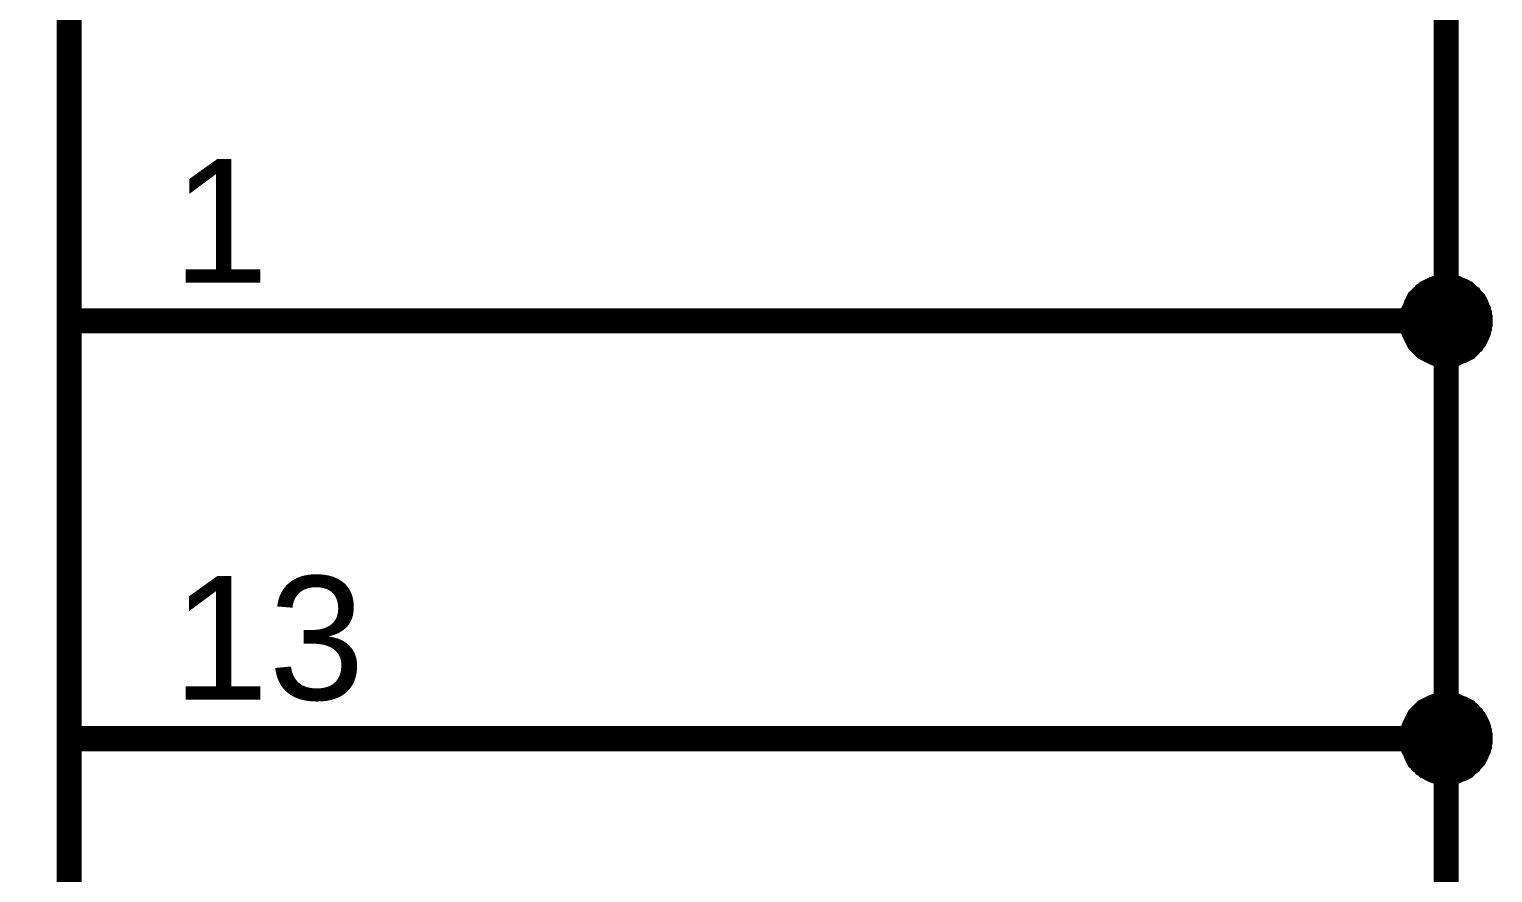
# Model space of a CAD drawing. Header units: millimetres. Extents: x 0 to 594, y 0 to 420.
# Drawn here: x 192.02 to 209.55, y 333.39 to 343.49 of the extents above; entities that cross this region are included whole.
import ezdxf

# ---------------------------------------------------------------- set-up
doc = ezdxf.new("R2010")
doc.units = ezdxf.units.MM
doc.layers.add('Sheet', color=255, linetype='Continuous')
doc.styles.get("Standard").update_dxf_attribs({"font": 'arial.ttf'})

msp = doc.modelspace()

# ---------------------------------------------------------------- linework, layer by layer
at = {"layer": 'Sheet', "color": 0}
for points, const_width in [([(157.496, 357.493), (192.493, 357.493), (192.493, 197.49), (157.496, 197.49), (157.496, 357.493)], 0.3), ([(157.496, 357.493), (157.496, 197.49), (192.493, 197.49), (192.493, 357.493), (157.496, 357.493), (157.496, 357.493)], 0.0991)]:
    msp.add_lwpolyline(points, close=True, dxfattribs=dict(at, const_width=const_width))
for points, const_width in [([(197.488, 344.994), (208.992, 344.994), (208.992, 339.998)], 0.3), ([(208.484, 339.998), (208.484, 340.02), (208.484, 340.051), (208.495, 340.073), (208.495, 340.104), (208.495, 340.125), (208.505, 340.147), (208.516, 340.168), (208.527, 340.189), (208.537, 340.221), (208.548, 340.242), (208.558, 340.263), (208.569, 340.284), (208.579, 340.305), (208.601, 340.316), (208.611, 340.337), (208.632, 340.358), (208.654, 340.369), (208.664, 340.39), (208.685, 340.401), (208.706, 340.422), (208.728, 340.432), (208.749, 340.443), (208.77, 340.454), (208.791, 340.464), (208.812, 340.475), (208.844, 340.485), (208.865, 340.485), (208.886, 340.496), (208.918, 340.496), (208.939, 340.507), (208.96, 340.507), (208.992, 340.507)], 0.0991), ([(208.484, 339.998), (208.484, 340.02), (208.484, 340.051), (208.495, 340.073), (208.495, 340.104), (208.495, 340.125), (208.505, 340.147), (208.516, 340.168), (208.527, 340.189), (208.537, 340.221), (208.548, 340.242), (208.558, 340.263), (208.569, 340.284), (208.579, 340.305), (208.601, 340.316), (208.611, 340.337), (208.632, 340.358), (208.654, 340.369), (208.664, 340.39), (208.685, 340.401), (208.706, 340.422), (208.728, 340.432), (208.749, 340.443), (208.77, 340.454), (208.791, 340.464), (208.812, 340.475), (208.844, 340.485), (208.865, 340.485), (208.886, 340.496), (208.918, 340.496), (208.939, 340.507), (208.96, 340.507), (208.992, 340.507)], 0.0991), ([(208.484, 339.998), (208.484, 340.02), (208.484, 340.051), (208.495, 340.073), (208.495, 340.104), (208.495, 340.125), (208.505, 340.147), (208.516, 340.168), (208.527, 340.189), (208.537, 340.221), (208.548, 340.242), (208.558, 340.263), (208.569, 340.284), (208.579, 340.305), (208.601, 340.316), (208.611, 340.337), (208.632, 340.358), (208.654, 340.369), (208.664, 340.39), (208.685, 340.401), (208.706, 340.422), (208.728, 340.432), (208.749, 340.443), (208.77, 340.454), (208.791, 340.464), (208.812, 340.475), (208.844, 340.485), (208.865, 340.485), (208.886, 340.496), (208.918, 340.496), (208.939, 340.507), (208.96, 340.507), (208.992, 340.507)], 0.0991), ([(208.484, 339.998), (208.484, 340.02), (208.484, 340.051), (208.495, 340.073), (208.495, 340.104), (208.495, 340.125), (208.505, 340.147), (208.516, 340.168), (208.527, 340.189), (208.537, 340.221), (208.548, 340.242), (208.558, 340.263), (208.569, 340.284), (208.579, 340.305), (208.601, 340.316), (208.611, 340.337), (208.632, 340.358), (208.654, 340.369), (208.664, 340.39), (208.685, 340.401), (208.706, 340.422), (208.728, 340.432), (208.749, 340.443), (208.77, 340.454), (208.791, 340.464), (208.812, 340.475), (208.844, 340.485), (208.865, 340.485), (208.886, 340.496), (208.918, 340.496), (208.939, 340.507), (208.96, 340.507), (208.992, 340.507)], 0.0991), ([(208.484, 339.998), (208.484, 340.02), (208.484, 340.051), (208.495, 340.073), (208.495, 340.104), (208.495, 340.125), (208.505, 340.147), (208.516, 340.168), (208.527, 340.189), (208.537, 340.221), (208.548, 340.242), (208.558, 340.263), (208.569, 340.284), (208.579, 340.305), (208.601, 340.316), (208.611, 340.337), (208.632, 340.358), (208.654, 340.369), (208.664, 340.39), (208.685, 340.401), (208.706, 340.422), (208.728, 340.432), (208.749, 340.443), (208.77, 340.454), (208.791, 340.464), (208.812, 340.475), (208.844, 340.485), (208.865, 340.485), (208.886, 340.496), (208.918, 340.496), (208.939, 340.507), (208.96, 340.507), (208.992, 340.507)], 0.0991), ([(208.484, 339.998), (208.484, 340.02), (208.484, 340.051), (208.495, 340.073), (208.495, 340.104), (208.495, 340.125), (208.505, 340.147), (208.516, 340.168), (208.527, 340.189), (208.537, 340.221), (208.548, 340.242), (208.558, 340.263), (208.569, 340.284), (208.579, 340.305), (208.601, 340.316), (208.611, 340.337), (208.632, 340.358), (208.654, 340.369), (208.664, 340.39), (208.685, 340.401), (208.706, 340.422), (208.728, 340.432), (208.749, 340.443), (208.77, 340.454), (208.791, 340.464), (208.812, 340.475), (208.844, 340.485), (208.865, 340.485), (208.886, 340.496), (208.918, 340.496), (208.939, 340.507), (208.96, 340.507), (208.992, 340.507)], 0.0991), ([(208.484, 339.998), (208.484, 340.02), (208.484, 340.051), (208.495, 340.073), (208.495, 340.104), (208.495, 340.125), (208.505, 340.147), (208.516, 340.168), (208.527, 340.189), (208.537, 340.221), (208.548, 340.242), (208.558, 340.263), (208.569, 340.284), (208.579, 340.305), (208.601, 340.316), (208.611, 340.337), (208.632, 340.358), (208.654, 340.369), (208.664, 340.39), (208.685, 340.401), (208.706, 340.422), (208.728, 340.432), (208.749, 340.443), (208.77, 340.454), (208.791, 340.464), (208.812, 340.475), (208.844, 340.485), (208.865, 340.485), (208.886, 340.496), (208.918, 340.496), (208.939, 340.507), (208.96, 340.507), (208.992, 340.507)], 0.0991), ([(208.484, 339.998), (208.484, 340.02), (208.484, 340.051), (208.495, 340.073), (208.495, 340.104), (208.495, 340.125), (208.505, 340.147), (208.516, 340.168), (208.527, 340.189), (208.537, 340.221), (208.548, 340.242), (208.558, 340.263), (208.569, 340.284), (208.579, 340.305), (208.601, 340.316), (208.611, 340.337), (208.632, 340.358), (208.654, 340.369), (208.664, 340.39), (208.685, 340.401), (208.706, 340.422), (208.728, 340.432), (208.749, 340.443), (208.77, 340.454), (208.791, 340.464), (208.812, 340.475), (208.844, 340.485), (208.865, 340.485), (208.886, 340.496), (208.918, 340.496), (208.939, 340.507), (208.96, 340.507), (208.992, 340.507)], 0.0991), ([(208.992, 340.507), (208.992, 340.507)], 0.0991), ([(208.992, 340.507), (209.013, 340.507), (209.045, 340.507), (209.066, 340.496), (209.098, 340.496), (209.119, 340.485), (209.14, 340.485), (209.161, 340.475), (209.183, 340.464), (209.214, 340.454), (209.236, 340.443), (209.257, 340.432), (209.278, 340.422), (209.299, 340.401), (209.31, 340.39), (209.331, 340.369), (209.352, 340.358), (209.363, 340.337), (209.384, 340.316), (209.394, 340.305), (209.415, 340.284), (209.426, 340.263), (209.437, 340.242), (209.447, 340.221), (209.458, 340.189), (209.468, 340.168), (209.479, 340.147), (209.479, 340.125), (209.49, 340.104), (209.49, 340.073), (209.5, 340.051), (209.5, 340.02), (209.5, 339.998)], 0.0991), ([(208.992, 340.507), (208.992, 340.507)], 0.0991), ([(208.992, 340.507), (209.013, 340.507), (209.045, 340.507), (209.066, 340.496), (209.098, 340.496), (209.119, 340.485), (209.14, 340.485), (209.161, 340.475), (209.183, 340.464), (209.214, 340.454), (209.236, 340.443), (209.257, 340.432), (209.278, 340.422), (209.299, 340.401), (209.31, 340.39), (209.331, 340.369), (209.352, 340.358), (209.363, 340.337), (209.384, 340.316), (209.394, 340.305), (209.415, 340.284), (209.426, 340.263), (209.437, 340.242), (209.447, 340.221), (209.458, 340.189), (209.468, 340.168), (209.479, 340.147), (209.479, 340.125), (209.49, 340.104), (209.49, 340.073), (209.5, 340.051), (209.5, 340.02), (209.5, 339.998)], 0.0991), ([(208.992, 340.507), (208.992, 340.507)], 0.0991), ([(208.992, 340.507), (209.013, 340.507), (209.045, 340.507), (209.066, 340.496), (209.098, 340.496), (209.119, 340.485), (209.14, 340.485), (209.161, 340.475), (209.183, 340.464), (209.214, 340.454), (209.236, 340.443), (209.257, 340.432), (209.278, 340.422), (209.299, 340.401), (209.31, 340.39), (209.331, 340.369), (209.352, 340.358), (209.363, 340.337), (209.384, 340.316), (209.394, 340.305), (209.415, 340.284), (209.426, 340.263), (209.437, 340.242), (209.447, 340.221), (209.458, 340.189), (209.468, 340.168), (209.479, 340.147), (209.479, 340.125), (209.49, 340.104), (209.49, 340.073), (209.5, 340.051), (209.5, 340.02), (209.5, 339.998)], 0.0991), ([(208.992, 340.507), (208.992, 340.507)], 0.0991), ([(208.992, 340.507), (209.013, 340.507), (209.045, 340.507), (209.066, 340.496), (209.098, 340.496), (209.119, 340.485), (209.14, 340.485), (209.161, 340.475), (209.183, 340.464), (209.214, 340.454), (209.236, 340.443), (209.257, 340.432), (209.278, 340.422), (209.299, 340.401), (209.31, 340.39), (209.331, 340.369), (209.352, 340.358), (209.363, 340.337), (209.384, 340.316), (209.394, 340.305), (209.415, 340.284), (209.426, 340.263), (209.437, 340.242), (209.447, 340.221), (209.458, 340.189), (209.468, 340.168), (209.479, 340.147), (209.479, 340.125), (209.49, 340.104), (209.49, 340.073), (209.5, 340.051), (209.5, 340.02), (209.5, 339.998)], 0.0991), ([(208.992, 340.507), (208.992, 340.507)], 0.0991), ([(208.992, 340.507), (209.013, 340.507), (209.045, 340.507), (209.066, 340.496), (209.098, 340.496), (209.119, 340.485), (209.14, 340.485), (209.161, 340.475), (209.183, 340.464), (209.214, 340.454), (209.236, 340.443), (209.257, 340.432), (209.278, 340.422), (209.299, 340.401), (209.31, 340.39), (209.331, 340.369), (209.352, 340.358), (209.363, 340.337), (209.384, 340.316), (209.394, 340.305), (209.415, 340.284), (209.426, 340.263), (209.437, 340.242), (209.447, 340.221), (209.458, 340.189), (209.468, 340.168), (209.479, 340.147), (209.479, 340.125), (209.49, 340.104), (209.49, 340.073), (209.5, 340.051), (209.5, 340.02), (209.5, 339.998)], 0.0991), ([(208.992, 340.507), (208.992, 340.507)], 0.0991), ([(208.992, 340.507), (209.013, 340.507), (209.045, 340.507), (209.066, 340.496), (209.098, 340.496), (209.119, 340.485), (209.14, 340.485), (209.161, 340.475), (209.183, 340.464), (209.214, 340.454), (209.236, 340.443), (209.257, 340.432), (209.278, 340.422), (209.299, 340.401), (209.31, 340.39), (209.331, 340.369), (209.352, 340.358), (209.363, 340.337), (209.384, 340.316), (209.394, 340.305), (209.415, 340.284), (209.426, 340.263), (209.437, 340.242), (209.447, 340.221), (209.458, 340.189), (209.468, 340.168), (209.479, 340.147), (209.479, 340.125), (209.49, 340.104), (209.49, 340.073), (209.5, 340.051), (209.5, 340.02), (209.5, 339.998)], 0.0991), ([(208.992, 340.507), (208.992, 340.507)], 0.0991), ([(208.992, 340.507), (209.013, 340.507), (209.045, 340.507), (209.066, 340.496), (209.098, 340.496), (209.119, 340.485), (209.14, 340.485), (209.161, 340.475), (209.183, 340.464), (209.214, 340.454), (209.236, 340.443), (209.257, 340.432), (209.278, 340.422), (209.299, 340.401), (209.31, 340.39), (209.331, 340.369), (209.352, 340.358), (209.363, 340.337), (209.384, 340.316), (209.394, 340.305), (209.415, 340.284), (209.426, 340.263), (209.437, 340.242), (209.447, 340.221), (209.458, 340.189), (209.468, 340.168), (209.479, 340.147), (209.479, 340.125), (209.49, 340.104), (209.49, 340.073), (209.5, 340.051), (209.5, 340.02), (209.5, 339.998)], 0.0991), ([(208.992, 340.507), (208.992, 340.507)], 0.0991), ([(208.992, 340.507), (209.013, 340.507), (209.045, 340.507), (209.066, 340.496), (209.098, 340.496), (209.119, 340.485), (209.14, 340.485), (209.161, 340.475), (209.183, 340.464), (209.214, 340.454), (209.236, 340.443), (209.257, 340.432), (209.278, 340.422), (209.299, 340.401), (209.31, 340.39), (209.331, 340.369), (209.352, 340.358), (209.363, 340.337), (209.384, 340.316), (209.394, 340.305), (209.415, 340.284), (209.426, 340.263), (209.437, 340.242), (209.447, 340.221), (209.458, 340.189), (209.468, 340.168), (209.479, 340.147), (209.479, 340.125), (209.49, 340.104), (209.49, 340.073), (209.5, 340.051), (209.5, 340.02), (209.5, 339.998)], 0.0991), ([(192.493, 339.998), (197.488, 339.998)], 0.3), ([(197.488, 339.998), (208.992, 339.998), (208.992, 334.992)], 0.3), ([(208.992, 339.49), (208.96, 339.49), (208.939, 339.49), (208.918, 339.501), (208.886, 339.501), (208.865, 339.501), (208.844, 339.512), (208.812, 339.522), (208.791, 339.533), (208.77, 339.543), (208.749, 339.554), (208.728, 339.565), (208.706, 339.575), (208.685, 339.586), (208.664, 339.607), (208.654, 339.617), (208.632, 339.639), (208.611, 339.66), (208.601, 339.67), (208.579, 339.692), (208.569, 339.713), (208.558, 339.734), (208.548, 339.755), (208.537, 339.776), (208.527, 339.797), (208.516, 339.819), (208.505, 339.85), (208.495, 339.871), (208.495, 339.893), (208.495, 339.924), (208.484, 339.946), (208.484, 339.967), (208.484, 339.998)], 0.0991), ([(208.484, 339.998), (208.484, 339.998)], 0.0991), ([(208.992, 339.49), (208.96, 339.49), (208.939, 339.49), (208.918, 339.501), (208.886, 339.501), (208.865, 339.501), (208.844, 339.512), (208.812, 339.522), (208.791, 339.533), (208.77, 339.543), (208.749, 339.554), (208.728, 339.565), (208.706, 339.575), (208.685, 339.586), (208.664, 339.607), (208.654, 339.617), (208.632, 339.639), (208.611, 339.66), (208.601, 339.67), (208.579, 339.692), (208.569, 339.713), (208.558, 339.734), (208.548, 339.755), (208.537, 339.776), (208.527, 339.797), (208.516, 339.819), (208.505, 339.85), (208.495, 339.871), (208.495, 339.893), (208.495, 339.924), (208.484, 339.946), (208.484, 339.967), (208.484, 339.998)], 0.0991), ([(208.484, 339.998), (208.484, 339.998)], 0.0991), ([(208.992, 339.49), (208.96, 339.49), (208.939, 339.49), (208.918, 339.501), (208.886, 339.501), (208.865, 339.501), (208.844, 339.512), (208.812, 339.522), (208.791, 339.533), (208.77, 339.543), (208.749, 339.554), (208.728, 339.565), (208.706, 339.575), (208.685, 339.586), (208.664, 339.607), (208.654, 339.617), (208.632, 339.639), (208.611, 339.66), (208.601, 339.67), (208.579, 339.692), (208.569, 339.713), (208.558, 339.734), (208.548, 339.755), (208.537, 339.776), (208.527, 339.797), (208.516, 339.819), (208.505, 339.85), (208.495, 339.871), (208.495, 339.893), (208.495, 339.924), (208.484, 339.946), (208.484, 339.967), (208.484, 339.998)], 0.0991), ([(208.484, 339.998), (208.484, 339.998)], 0.0991), ([(208.992, 339.49), (208.96, 339.49), (208.939, 339.49), (208.918, 339.501), (208.886, 339.501), (208.865, 339.501), (208.844, 339.512), (208.812, 339.522), (208.791, 339.533), (208.77, 339.543), (208.749, 339.554), (208.728, 339.565), (208.706, 339.575), (208.685, 339.586), (208.664, 339.607), (208.654, 339.617), (208.632, 339.639), (208.611, 339.66), (208.601, 339.67), (208.579, 339.692), (208.569, 339.713), (208.558, 339.734), (208.548, 339.755), (208.537, 339.776), (208.527, 339.797), (208.516, 339.819), (208.505, 339.85), (208.495, 339.871), (208.495, 339.893), (208.495, 339.924), (208.484, 339.946), (208.484, 339.967), (208.484, 339.998)], 0.0991), ([(208.484, 339.998), (208.484, 339.998)], 0.0991), ([(208.992, 339.49), (208.96, 339.49), (208.939, 339.49), (208.918, 339.501), (208.886, 339.501), (208.865, 339.501), (208.844, 339.512), (208.812, 339.522), (208.791, 339.533), (208.77, 339.543), (208.749, 339.554), (208.728, 339.565), (208.706, 339.575), (208.685, 339.586), (208.664, 339.607), (208.654, 339.617), (208.632, 339.639), (208.611, 339.66), (208.601, 339.67), (208.579, 339.692), (208.569, 339.713), (208.558, 339.734), (208.548, 339.755), (208.537, 339.776), (208.527, 339.797), (208.516, 339.819), (208.505, 339.85), (208.495, 339.871), (208.495, 339.893), (208.495, 339.924), (208.484, 339.946), (208.484, 339.967), (208.484, 339.998)], 0.0991), ([(208.484, 339.998), (208.484, 339.998)], 0.0991), ([(208.992, 339.49), (208.96, 339.49), (208.939, 339.49), (208.918, 339.501), (208.886, 339.501), (208.865, 339.501), (208.844, 339.512), (208.812, 339.522), (208.791, 339.533), (208.77, 339.543), (208.749, 339.554), (208.728, 339.565), (208.706, 339.575), (208.685, 339.586), (208.664, 339.607), (208.654, 339.617), (208.632, 339.639), (208.611, 339.66), (208.601, 339.67), (208.579, 339.692), (208.569, 339.713), (208.558, 339.734), (208.548, 339.755), (208.537, 339.776), (208.527, 339.797), (208.516, 339.819), (208.505, 339.85), (208.495, 339.871), (208.495, 339.893), (208.495, 339.924), (208.484, 339.946), (208.484, 339.967), (208.484, 339.998)], 0.0991), ([(208.484, 339.998), (208.484, 339.998)], 0.0991), ([(208.992, 339.49), (208.96, 339.49), (208.939, 339.49), (208.918, 339.501), (208.886, 339.501), (208.865, 339.501), (208.844, 339.512), (208.812, 339.522), (208.791, 339.533), (208.77, 339.543), (208.749, 339.554), (208.728, 339.565), (208.706, 339.575), (208.685, 339.586), (208.664, 339.607), (208.654, 339.617), (208.632, 339.639), (208.611, 339.66), (208.601, 339.67), (208.579, 339.692), (208.569, 339.713), (208.558, 339.734), (208.548, 339.755), (208.537, 339.776), (208.527, 339.797), (208.516, 339.819), (208.505, 339.85), (208.495, 339.871), (208.495, 339.893), (208.495, 339.924), (208.484, 339.946), (208.484, 339.967), (208.484, 339.998)], 0.0991), ([(208.484, 339.998), (208.484, 339.998)], 0.0991), ([(208.992, 339.49), (208.96, 339.49), (208.939, 339.49), (208.918, 339.501), (208.886, 339.501), (208.865, 339.501), (208.844, 339.512), (208.812, 339.522), (208.791, 339.533), (208.77, 339.543), (208.749, 339.554), (208.728, 339.565), (208.706, 339.575), (208.685, 339.586), (208.664, 339.607), (208.654, 339.617), (208.632, 339.639), (208.611, 339.66), (208.601, 339.67), (208.579, 339.692), (208.569, 339.713), (208.558, 339.734), (208.548, 339.755), (208.537, 339.776), (208.527, 339.797), (208.516, 339.819), (208.505, 339.85), (208.495, 339.871), (208.495, 339.893), (208.495, 339.924), (208.484, 339.946), (208.484, 339.967), (208.484, 339.998)], 0.0991), ([(208.484, 339.998), (208.484, 339.998)], 0.0991), ([(209.5, 339.998), (209.5, 339.967), (209.5, 339.946), (209.49, 339.924), (209.49, 339.893), (209.479, 339.871), (209.479, 339.85), (209.468, 339.819), (209.458, 339.797), (209.447, 339.776), (209.437, 339.755), (209.426, 339.734), (209.415, 339.713), (209.394, 339.692), (209.384, 339.67), (209.363, 339.66), (209.352, 339.639), (209.331, 339.617), (209.31, 339.607), (209.299, 339.586), (209.278, 339.575), (209.257, 339.565), (209.236, 339.554), (209.214, 339.543), (209.183, 339.533), (209.161, 339.522), (209.14, 339.512), (209.119, 339.501), (209.098, 339.501), (209.066, 339.501), (209.045, 339.49), (209.013, 339.49), (208.992, 339.49)], 0.0991), ([(209.5, 339.998), (209.5, 339.967), (209.5, 339.946), (209.49, 339.924), (209.49, 339.893), (209.479, 339.871), (209.479, 339.85), (209.468, 339.819), (209.458, 339.797), (209.447, 339.776), (209.437, 339.755), (209.426, 339.734), (209.415, 339.713), (209.394, 339.692), (209.384, 339.67), (209.363, 339.66), (209.352, 339.639), (209.331, 339.617), (209.31, 339.607), (209.299, 339.586), (209.278, 339.575), (209.257, 339.565), (209.236, 339.554), (209.214, 339.543), (209.183, 339.533), (209.161, 339.522), (209.14, 339.512), (209.119, 339.501), (209.098, 339.501), (209.066, 339.501), (209.045, 339.49), (209.013, 339.49), (208.992, 339.49)], 0.0991), ([(209.5, 339.998), (209.5, 339.967), (209.5, 339.946), (209.49, 339.924), (209.49, 339.893), (209.479, 339.871), (209.479, 339.85), (209.468, 339.819), (209.458, 339.797), (209.447, 339.776), (209.437, 339.755), (209.426, 339.734), (209.415, 339.713), (209.394, 339.692), (209.384, 339.67), (209.363, 339.66), (209.352, 339.639), (209.331, 339.617), (209.31, 339.607), (209.299, 339.586), (209.278, 339.575), (209.257, 339.565), (209.236, 339.554), (209.214, 339.543), (209.183, 339.533), (209.161, 339.522), (209.14, 339.512), (209.119, 339.501), (209.098, 339.501), (209.066, 339.501), (209.045, 339.49), (209.013, 339.49), (208.992, 339.49)], 0.0991), ([(209.5, 339.998), (209.5, 339.967), (209.5, 339.946), (209.49, 339.924), (209.49, 339.893), (209.479, 339.871), (209.479, 339.85), (209.468, 339.819), (209.458, 339.797), (209.447, 339.776), (209.437, 339.755), (209.426, 339.734), (209.415, 339.713), (209.394, 339.692), (209.384, 339.67), (209.363, 339.66), (209.352, 339.639), (209.331, 339.617), (209.31, 339.607), (209.299, 339.586), (209.278, 339.575), (209.257, 339.565), (209.236, 339.554), (209.214, 339.543), (209.183, 339.533), (209.161, 339.522), (209.14, 339.512), (209.119, 339.501), (209.098, 339.501), (209.066, 339.501), (209.045, 339.49), (209.013, 339.49), (208.992, 339.49)], 0.0991), ([(209.5, 339.998), (209.5, 339.967), (209.5, 339.946), (209.49, 339.924), (209.49, 339.893), (209.479, 339.871), (209.479, 339.85), (209.468, 339.819), (209.458, 339.797), (209.447, 339.776), (209.437, 339.755), (209.426, 339.734), (209.415, 339.713), (209.394, 339.692), (209.384, 339.67), (209.363, 339.66), (209.352, 339.639), (209.331, 339.617), (209.31, 339.607), (209.299, 339.586), (209.278, 339.575), (209.257, 339.565), (209.236, 339.554), (209.214, 339.543), (209.183, 339.533), (209.161, 339.522), (209.14, 339.512), (209.119, 339.501), (209.098, 339.501), (209.066, 339.501), (209.045, 339.49), (209.013, 339.49), (208.992, 339.49)], 0.0991), ([(209.5, 339.998), (209.5, 339.967), (209.5, 339.946), (209.49, 339.924), (209.49, 339.893), (209.479, 339.871), (209.479, 339.85), (209.468, 339.819), (209.458, 339.797), (209.447, 339.776), (209.437, 339.755), (209.426, 339.734), (209.415, 339.713), (209.394, 339.692), (209.384, 339.67), (209.363, 339.66), (209.352, 339.639), (209.331, 339.617), (209.31, 339.607), (209.299, 339.586), (209.278, 339.575), (209.257, 339.565), (209.236, 339.554), (209.214, 339.543), (209.183, 339.533), (209.161, 339.522), (209.14, 339.512), (209.119, 339.501), (209.098, 339.501), (209.066, 339.501), (209.045, 339.49), (209.013, 339.49), (208.992, 339.49)], 0.0991), ([(209.5, 339.998), (209.5, 339.967), (209.5, 339.946), (209.49, 339.924), (209.49, 339.893), (209.479, 339.871), (209.479, 339.85), (209.468, 339.819), (209.458, 339.797), (209.447, 339.776), (209.437, 339.755), (209.426, 339.734), (209.415, 339.713), (209.394, 339.692), (209.384, 339.67), (209.363, 339.66), (209.352, 339.639), (209.331, 339.617), (209.31, 339.607), (209.299, 339.586), (209.278, 339.575), (209.257, 339.565), (209.236, 339.554), (209.214, 339.543), (209.183, 339.533), (209.161, 339.522), (209.14, 339.512), (209.119, 339.501), (209.098, 339.501), (209.066, 339.501), (209.045, 339.49), (209.013, 339.49), (208.992, 339.49)], 0.0991), ([(209.5, 339.998), (209.5, 339.967), (209.5, 339.946), (209.49, 339.924), (209.49, 339.893), (209.479, 339.871), (209.479, 339.85), (209.468, 339.819), (209.458, 339.797), (209.447, 339.776), (209.437, 339.755), (209.426, 339.734), (209.415, 339.713), (209.394, 339.692), (209.384, 339.67), (209.363, 339.66), (209.352, 339.639), (209.331, 339.617), (209.31, 339.607), (209.299, 339.586), (209.278, 339.575), (209.257, 339.565), (209.236, 339.554), (209.214, 339.543), (209.183, 339.533), (209.161, 339.522), (209.14, 339.512), (209.119, 339.501), (209.098, 339.501), (209.066, 339.501), (209.045, 339.49), (209.013, 339.49), (208.992, 339.49)], 0.0991), ([(209.5, 339.998), (209.5, 339.998), (209.5, 339.998), (209.5, 339.998), (209.5, 339.998), (209.5, 339.998), (209.5, 339.998), (209.5, 339.998), (209.5, 339.998), (209.5, 339.998), (209.5, 339.998), (209.5, 339.998), (209.5, 339.998), (209.5, 339.998), (209.5, 339.998), (209.5, 339.998), (209.5, 339.998), (209.5, 339.998), (209.5, 339.998), (209.5, 339.998), (209.5, 339.998), (209.5, 339.998), (209.5, 339.998), (209.5, 339.998), (209.5, 339.998), (209.5, 339.998), (209.5, 339.998), (209.5, 339.998), (209.5, 339.998), (209.5, 339.998), (209.5, 339.998), (209.5, 339.998), (209.5, 339.998)], 0.0991), ([(209.5, 339.998), (209.5, 339.998)], 0.0991), ([(209.5, 339.998), (209.5, 339.998), (209.5, 339.998), (209.5, 339.998), (209.5, 339.998), (209.5, 339.998), (209.5, 339.998), (209.5, 339.998), (209.5, 339.998), (209.5, 339.998), (209.5, 339.998), (209.5, 339.998), (209.5, 339.998), (209.5, 339.998), (209.5, 339.998), (209.5, 339.998), (209.5, 339.998), (209.5, 339.998), (209.5, 339.998), (209.5, 339.998), (209.5, 339.998), (209.5, 339.998), (209.5, 339.998), (209.5, 339.998), (209.5, 339.998), (209.5, 339.998), (209.5, 339.998), (209.5, 339.998), (209.5, 339.998), (209.5, 339.998), (209.5, 339.998), (209.5, 339.998), (209.5, 339.998)], 0.0991), ([(209.5, 339.998), (209.5, 339.998)], 0.0991), ([(209.5, 339.998), (209.5, 339.998), (209.5, 339.998), (209.5, 339.998), (209.5, 339.998), (209.5, 339.998), (209.5, 339.998), (209.5, 339.998), (209.5, 339.998), (209.5, 339.998), (209.5, 339.998), (209.5, 339.998), (209.5, 339.998), (209.5, 339.998), (209.5, 339.998), (209.5, 339.998), (209.5, 339.998), (209.5, 339.998), (209.5, 339.998), (209.5, 339.998), (209.5, 339.998), (209.5, 339.998), (209.5, 339.998), (209.5, 339.998), (209.5, 339.998), (209.5, 339.998), (209.5, 339.998), (209.5, 339.998), (209.5, 339.998), (209.5, 339.998), (209.5, 339.998), (209.5, 339.998), (209.5, 339.998)], 0.0991), ([(209.5, 339.998), (209.5, 339.998)], 0.0991), ([(209.5, 339.998), (209.5, 339.998), (209.5, 339.998), (209.5, 339.998), (209.5, 339.998), (209.5, 339.998), (209.5, 339.998), (209.5, 339.998), (209.5, 339.998), (209.5, 339.998), (209.5, 339.998), (209.5, 339.998), (209.5, 339.998), (209.5, 339.998), (209.5, 339.998), (209.5, 339.998), (209.5, 339.998), (209.5, 339.998), (209.5, 339.998), (209.5, 339.998), (209.5, 339.998), (209.5, 339.998), (209.5, 339.998), (209.5, 339.998), (209.5, 339.998), (209.5, 339.998), (209.5, 339.998), (209.5, 339.998), (209.5, 339.998), (209.5, 339.998), (209.5, 339.998), (209.5, 339.998), (209.5, 339.998)], 0.0991), ([(209.5, 339.998), (209.5, 339.998)], 0.0991), ([(209.5, 339.998), (209.5, 339.998), (209.5, 339.998), (209.5, 339.998), (209.5, 339.998), (209.5, 339.998), (209.5, 339.998), (209.5, 339.998), (209.5, 339.998), (209.5, 339.998), (209.5, 339.998), (209.5, 339.998), (209.5, 339.998), (209.5, 339.998), (209.5, 339.998), (209.5, 339.998), (209.5, 339.998), (209.5, 339.998), (209.5, 339.998), (209.5, 339.998), (209.5, 339.998), (209.5, 339.998), (209.5, 339.998), (209.5, 339.998), (209.5, 339.998), (209.5, 339.998), (209.5, 339.998), (209.5, 339.998), (209.5, 339.998), (209.5, 339.998), (209.5, 339.998), (209.5, 339.998), (209.5, 339.998)], 0.0991), ([(209.5, 339.998), (209.5, 339.998)], 0.0991), ([(209.5, 339.998), (209.5, 339.998), (209.5, 339.998), (209.5, 339.998), (209.5, 339.998), (209.5, 339.998), (209.5, 339.998), (209.5, 339.998), (209.5, 339.998), (209.5, 339.998), (209.5, 339.998), (209.5, 339.998), (209.5, 339.998), (209.5, 339.998), (209.5, 339.998), (209.5, 339.998), (209.5, 339.998), (209.5, 339.998), (209.5, 339.998), (209.5, 339.998), (209.5, 339.998), (209.5, 339.998), (209.5, 339.998), (209.5, 339.998), (209.5, 339.998), (209.5, 339.998), (209.5, 339.998), (209.5, 339.998), (209.5, 339.998), (209.5, 339.998), (209.5, 339.998), (209.5, 339.998), (209.5, 339.998)], 0.0991), ([(209.5, 339.998), (209.5, 339.998)], 0.0991), ([(209.5, 339.998), (209.5, 339.998), (209.5, 339.998), (209.5, 339.998), (209.5, 339.998), (209.5, 339.998), (209.5, 339.998), (209.5, 339.998), (209.5, 339.998), (209.5, 339.998), (209.5, 339.998), (209.5, 339.998), (209.5, 339.998), (209.5, 339.998), (209.5, 339.998), (209.5, 339.998), (209.5, 339.998), (209.5, 339.998), (209.5, 339.998), (209.5, 339.998), (209.5, 339.998), (209.5, 339.998), (209.5, 339.998), (209.5, 339.998), (209.5, 339.998), (209.5, 339.998), (209.5, 339.998), (209.5, 339.998), (209.5, 339.998), (209.5, 339.998), (209.5, 339.998), (209.5, 339.998), (209.5, 339.998)], 0.0991), ([(209.5, 339.998), (209.5, 339.998)], 0.0991), ([(209.5, 339.998), (209.5, 339.998), (209.5, 339.998), (209.5, 339.998), (209.5, 339.998), (209.5, 339.998), (209.5, 339.998), (209.5, 339.998), (209.5, 339.998), (209.5, 339.998), (209.5, 339.998), (209.5, 339.998), (209.5, 339.998), (209.5, 339.998), (209.5, 339.998), (209.5, 339.998), (209.5, 339.998), (209.5, 339.998), (209.5, 339.998), (209.5, 339.998), (209.5, 339.998), (209.5, 339.998), (209.5, 339.998), (209.5, 339.998), (209.5, 339.998), (209.5, 339.998), (209.5, 339.998), (209.5, 339.998), (209.5, 339.998), (209.5, 339.998), (209.5, 339.998), (209.5, 339.998), (209.5, 339.998)], 0.0991), ([(209.5, 339.998), (209.5, 339.998)], 0.0991), ([(208.484, 334.992), (208.484, 335.024), (208.484, 335.045), (208.495, 335.067), (208.495, 335.098), (208.495, 335.119), (208.505, 335.141), (208.516, 335.172), (208.527, 335.194), (208.537, 335.215), (208.548, 335.236), (208.558, 335.257), (208.569, 335.278), (208.579, 335.299), (208.601, 335.321), (208.611, 335.331), (208.632, 335.352), (208.654, 335.373), (208.664, 335.384), (208.685, 335.405), (208.706, 335.416), (208.728, 335.426), (208.749, 335.437), (208.77, 335.448), (208.791, 335.458), (208.812, 335.469), (208.844, 335.479), (208.865, 335.49), (208.886, 335.49), (208.918, 335.49), (208.939, 335.5), (208.96, 335.5), (208.992, 335.5)], 0.0991), ([(208.484, 334.992), (208.484, 335.024), (208.484, 335.045), (208.495, 335.067), (208.495, 335.098), (208.495, 335.119), (208.505, 335.141), (208.516, 335.172), (208.527, 335.194), (208.537, 335.215), (208.548, 335.236), (208.558, 335.257), (208.569, 335.278), (208.579, 335.299), (208.601, 335.321), (208.611, 335.331), (208.632, 335.352), (208.654, 335.373), (208.664, 335.384), (208.685, 335.405), (208.706, 335.416), (208.728, 335.426), (208.749, 335.437), (208.77, 335.448), (208.791, 335.458), (208.812, 335.469), (208.844, 335.479), (208.865, 335.49), (208.886, 335.49), (208.918, 335.49), (208.939, 335.5), (208.96, 335.5), (208.992, 335.5)], 0.0991), ([(208.484, 334.992), (208.484, 335.024), (208.484, 335.045), (208.495, 335.067), (208.495, 335.098), (208.495, 335.119), (208.505, 335.141), (208.516, 335.172), (208.527, 335.194), (208.537, 335.215), (208.548, 335.236), (208.558, 335.257), (208.569, 335.278), (208.579, 335.299), (208.601, 335.321), (208.611, 335.331), (208.632, 335.352), (208.654, 335.373), (208.664, 335.384), (208.685, 335.405), (208.706, 335.416), (208.728, 335.426), (208.749, 335.437), (208.77, 335.448), (208.791, 335.458), (208.812, 335.469), (208.844, 335.479), (208.865, 335.49), (208.886, 335.49), (208.918, 335.49), (208.939, 335.5), (208.96, 335.5), (208.992, 335.5)], 0.0991), ([(208.484, 334.992), (208.484, 335.024), (208.484, 335.045), (208.495, 335.067), (208.495, 335.098), (208.495, 335.119), (208.505, 335.141), (208.516, 335.172), (208.527, 335.194), (208.537, 335.215), (208.548, 335.236), (208.558, 335.257), (208.569, 335.278), (208.579, 335.299), (208.601, 335.321), (208.611, 335.331), (208.632, 335.352), (208.654, 335.373), (208.664, 335.384), (208.685, 335.405), (208.706, 335.416), (208.728, 335.426), (208.749, 335.437), (208.77, 335.448), (208.791, 335.458), (208.812, 335.469), (208.844, 335.479), (208.865, 335.49), (208.886, 335.49), (208.918, 335.49), (208.939, 335.5), (208.96, 335.5), (208.992, 335.5)], 0.0991), ([(208.484, 334.992), (208.484, 335.024), (208.484, 335.045), (208.495, 335.067), (208.495, 335.098), (208.495, 335.119), (208.505, 335.141), (208.516, 335.172), (208.527, 335.194), (208.537, 335.215), (208.548, 335.236), (208.558, 335.257), (208.569, 335.278), (208.579, 335.299), (208.601, 335.321), (208.611, 335.331), (208.632, 335.352), (208.654, 335.373), (208.664, 335.384), (208.685, 335.405), (208.706, 335.416), (208.728, 335.426), (208.749, 335.437), (208.77, 335.448), (208.791, 335.458), (208.812, 335.469), (208.844, 335.479), (208.865, 335.49), (208.886, 335.49), (208.918, 335.49), (208.939, 335.5), (208.96, 335.5), (208.992, 335.5)], 0.0991), ([(208.484, 334.992), (208.484, 335.024), (208.484, 335.045), (208.495, 335.067), (208.495, 335.098), (208.495, 335.119), (208.505, 335.141), (208.516, 335.172), (208.527, 335.194), (208.537, 335.215), (208.548, 335.236), (208.558, 335.257), (208.569, 335.278), (208.579, 335.299), (208.601, 335.321), (208.611, 335.331), (208.632, 335.352), (208.654, 335.373), (208.664, 335.384), (208.685, 335.405), (208.706, 335.416), (208.728, 335.426), (208.749, 335.437), (208.77, 335.448), (208.791, 335.458), (208.812, 335.469), (208.844, 335.479), (208.865, 335.49), (208.886, 335.49), (208.918, 335.49), (208.939, 335.5), (208.96, 335.5), (208.992, 335.5)], 0.0991), ([(208.484, 334.992), (208.484, 335.024), (208.484, 335.045), (208.495, 335.067), (208.495, 335.098), (208.495, 335.119), (208.505, 335.141), (208.516, 335.172), (208.527, 335.194), (208.537, 335.215), (208.548, 335.236), (208.558, 335.257), (208.569, 335.278), (208.579, 335.299), (208.601, 335.321), (208.611, 335.331), (208.632, 335.352), (208.654, 335.373), (208.664, 335.384), (208.685, 335.405), (208.706, 335.416), (208.728, 335.426), (208.749, 335.437), (208.77, 335.448), (208.791, 335.458), (208.812, 335.469), (208.844, 335.479), (208.865, 335.49), (208.886, 335.49), (208.918, 335.49), (208.939, 335.5), (208.96, 335.5), (208.992, 335.5)], 0.0991), ([(208.484, 334.992), (208.484, 335.024), (208.484, 335.045), (208.495, 335.067), (208.495, 335.098), (208.495, 335.119), (208.505, 335.141), (208.516, 335.172), (208.527, 335.194), (208.537, 335.215), (208.548, 335.236), (208.558, 335.257), (208.569, 335.278), (208.579, 335.299), (208.601, 335.321), (208.611, 335.331), (208.632, 335.352), (208.654, 335.373), (208.664, 335.384), (208.685, 335.405), (208.706, 335.416), (208.728, 335.426), (208.749, 335.437), (208.77, 335.448), (208.791, 335.458), (208.812, 335.469), (208.844, 335.479), (208.865, 335.49), (208.886, 335.49), (208.918, 335.49), (208.939, 335.5), (208.96, 335.5), (208.992, 335.5)], 0.0991), ([(208.992, 335.5), (208.992, 335.5)], 0.0991), ([(208.992, 335.5), (209.013, 335.5), (209.045, 335.5), (209.066, 335.49), (209.098, 335.49), (209.119, 335.49), (209.14, 335.479), (209.161, 335.469), (209.183, 335.458), (209.214, 335.448), (209.236, 335.437), (209.257, 335.426), (209.278, 335.416), (209.299, 335.405), (209.31, 335.384), (209.331, 335.373), (209.352, 335.352), (209.363, 335.331), (209.384, 335.321), (209.394, 335.299), (209.415, 335.278), (209.426, 335.257), (209.437, 335.236), (209.447, 335.215), (209.458, 335.194), (209.468, 335.172), (209.479, 335.141), (209.479, 335.119), (209.49, 335.098), (209.49, 335.067), (209.5, 335.045), (209.5, 335.024), (209.5, 334.992)], 0.0991), ([(208.992, 335.5), (208.992, 335.5)], 0.0991), ([(208.992, 335.5), (209.013, 335.5), (209.045, 335.5), (209.066, 335.49), (209.098, 335.49), (209.119, 335.49), (209.14, 335.479), (209.161, 335.469), (209.183, 335.458), (209.214, 335.448), (209.236, 335.437), (209.257, 335.426), (209.278, 335.416), (209.299, 335.405), (209.31, 335.384), (209.331, 335.373), (209.352, 335.352), (209.363, 335.331), (209.384, 335.321), (209.394, 335.299), (209.415, 335.278), (209.426, 335.257), (209.437, 335.236), (209.447, 335.215), (209.458, 335.194), (209.468, 335.172), (209.479, 335.141), (209.479, 335.119), (209.49, 335.098), (209.49, 335.067), (209.5, 335.045), (209.5, 335.024), (209.5, 334.992)], 0.0991), ([(208.992, 335.5), (208.992, 335.5)], 0.0991), ([(208.992, 335.5), (209.013, 335.5), (209.045, 335.5), (209.066, 335.49), (209.098, 335.49), (209.119, 335.49), (209.14, 335.479), (209.161, 335.469), (209.183, 335.458), (209.214, 335.448), (209.236, 335.437), (209.257, 335.426), (209.278, 335.416), (209.299, 335.405), (209.31, 335.384), (209.331, 335.373), (209.352, 335.352), (209.363, 335.331), (209.384, 335.321), (209.394, 335.299), (209.415, 335.278), (209.426, 335.257), (209.437, 335.236), (209.447, 335.215), (209.458, 335.194), (209.468, 335.172), (209.479, 335.141), (209.479, 335.119), (209.49, 335.098), (209.49, 335.067), (209.5, 335.045), (209.5, 335.024), (209.5, 334.992)], 0.0991), ([(208.992, 335.5), (208.992, 335.5)], 0.0991), ([(208.992, 335.5), (209.013, 335.5), (209.045, 335.5), (209.066, 335.49), (209.098, 335.49), (209.119, 335.49), (209.14, 335.479), (209.161, 335.469), (209.183, 335.458), (209.214, 335.448), (209.236, 335.437), (209.257, 335.426), (209.278, 335.416), (209.299, 335.405), (209.31, 335.384), (209.331, 335.373), (209.352, 335.352), (209.363, 335.331), (209.384, 335.321), (209.394, 335.299), (209.415, 335.278), (209.426, 335.257), (209.437, 335.236), (209.447, 335.215), (209.458, 335.194), (209.468, 335.172), (209.479, 335.141), (209.479, 335.119), (209.49, 335.098), (209.49, 335.067), (209.5, 335.045), (209.5, 335.024), (209.5, 334.992)], 0.0991), ([(208.992, 335.5), (208.992, 335.5)], 0.0991), ([(208.992, 335.5), (209.013, 335.5), (209.045, 335.5), (209.066, 335.49), (209.098, 335.49), (209.119, 335.49), (209.14, 335.479), (209.161, 335.469), (209.183, 335.458), (209.214, 335.448), (209.236, 335.437), (209.257, 335.426), (209.278, 335.416), (209.299, 335.405), (209.31, 335.384), (209.331, 335.373), (209.352, 335.352), (209.363, 335.331), (209.384, 335.321), (209.394, 335.299), (209.415, 335.278), (209.426, 335.257), (209.437, 335.236), (209.447, 335.215), (209.458, 335.194), (209.468, 335.172), (209.479, 335.141), (209.479, 335.119), (209.49, 335.098), (209.49, 335.067), (209.5, 335.045), (209.5, 335.024), (209.5, 334.992)], 0.0991), ([(208.992, 335.5), (208.992, 335.5)], 0.0991), ([(208.992, 335.5), (209.013, 335.5), (209.045, 335.5), (209.066, 335.49), (209.098, 335.49), (209.119, 335.49), (209.14, 335.479), (209.161, 335.469), (209.183, 335.458), (209.214, 335.448), (209.236, 335.437), (209.257, 335.426), (209.278, 335.416), (209.299, 335.405), (209.31, 335.384), (209.331, 335.373), (209.352, 335.352), (209.363, 335.331), (209.384, 335.321), (209.394, 335.299), (209.415, 335.278), (209.426, 335.257), (209.437, 335.236), (209.447, 335.215), (209.458, 335.194), (209.468, 335.172), (209.479, 335.141), (209.479, 335.119), (209.49, 335.098), (209.49, 335.067), (209.5, 335.045), (209.5, 335.024), (209.5, 334.992)], 0.0991), ([(208.992, 335.5), (208.992, 335.5)], 0.0991), ([(208.992, 335.5), (209.013, 335.5), (209.045, 335.5), (209.066, 335.49), (209.098, 335.49), (209.119, 335.49), (209.14, 335.479), (209.161, 335.469), (209.183, 335.458), (209.214, 335.448), (209.236, 335.437), (209.257, 335.426), (209.278, 335.416), (209.299, 335.405), (209.31, 335.384), (209.331, 335.373), (209.352, 335.352), (209.363, 335.331), (209.384, 335.321), (209.394, 335.299), (209.415, 335.278), (209.426, 335.257), (209.437, 335.236), (209.447, 335.215), (209.458, 335.194), (209.468, 335.172), (209.479, 335.141), (209.479, 335.119), (209.49, 335.098), (209.49, 335.067), (209.5, 335.045), (209.5, 335.024), (209.5, 334.992)], 0.0991), ([(208.992, 335.5), (208.992, 335.5)], 0.0991), ([(208.992, 335.5), (209.013, 335.5), (209.045, 335.5), (209.066, 335.49), (209.098, 335.49), (209.119, 335.49), (209.14, 335.479), (209.161, 335.469), (209.183, 335.458), (209.214, 335.448), (209.236, 335.437), (209.257, 335.426), (209.278, 335.416), (209.299, 335.405), (209.31, 335.384), (209.331, 335.373), (209.352, 335.352), (209.363, 335.331), (209.384, 335.321), (209.394, 335.299), (209.415, 335.278), (209.426, 335.257), (209.437, 335.236), (209.447, 335.215), (209.458, 335.194), (209.468, 335.172), (209.479, 335.141), (209.479, 335.119), (209.49, 335.098), (209.49, 335.067), (209.5, 335.045), (209.5, 335.024), (209.5, 334.992)], 0.0991), ([(192.493, 334.992), (197.488, 334.992)], 0.3), ([(197.488, 334.992), (208.992, 334.992), (208.992, 329.997)], 0.3), ([(208.992, 334.484), (208.96, 334.484), (208.939, 334.484), (208.918, 334.495), (208.886, 334.495), (208.865, 334.506), (208.844, 334.506), (208.812, 334.516), (208.791, 334.527), (208.77, 334.537), (208.749, 334.548), (208.728, 334.559), (208.706, 334.569), (208.685, 334.59), (208.664, 334.601), (208.654, 334.622), (208.632, 334.633), (208.611, 334.654), (208.601, 334.675), (208.579, 334.686), (208.569, 334.707), (208.558, 334.728), (208.548, 334.749), (208.537, 334.77), (208.527, 334.802), (208.516, 334.823), (208.505, 334.844), (208.495, 334.865), (208.495, 334.887), (208.495, 334.918), (208.484, 334.94), (208.484, 334.971), (208.484, 334.992)], 0.0991), ([(208.484, 334.992), (208.484, 334.992)], 0.0991), ([(208.992, 334.484), (208.96, 334.484), (208.939, 334.484), (208.918, 334.495), (208.886, 334.495), (208.865, 334.506), (208.844, 334.506), (208.812, 334.516), (208.791, 334.527), (208.77, 334.537), (208.749, 334.548), (208.728, 334.559), (208.706, 334.569), (208.685, 334.59), (208.664, 334.601), (208.654, 334.622), (208.632, 334.633), (208.611, 334.654), (208.601, 334.675), (208.579, 334.686), (208.569, 334.707), (208.558, 334.728), (208.548, 334.749), (208.537, 334.77), (208.527, 334.802), (208.516, 334.823), (208.505, 334.844), (208.495, 334.865), (208.495, 334.887), (208.495, 334.918), (208.484, 334.94), (208.484, 334.971), (208.484, 334.992)], 0.0991), ([(208.484, 334.992), (208.484, 334.992)], 0.0991), ([(208.992, 334.484), (208.96, 334.484), (208.939, 334.484), (208.918, 334.495), (208.886, 334.495), (208.865, 334.506), (208.844, 334.506), (208.812, 334.516), (208.791, 334.527), (208.77, 334.537), (208.749, 334.548), (208.728, 334.559), (208.706, 334.569), (208.685, 334.59), (208.664, 334.601), (208.654, 334.622), (208.632, 334.633), (208.611, 334.654), (208.601, 334.675), (208.579, 334.686), (208.569, 334.707), (208.558, 334.728), (208.548, 334.749), (208.537, 334.77), (208.527, 334.802), (208.516, 334.823), (208.505, 334.844), (208.495, 334.865), (208.495, 334.887), (208.495, 334.918), (208.484, 334.94), (208.484, 334.971), (208.484, 334.992)], 0.0991), ([(208.484, 334.992), (208.484, 334.992)], 0.0991), ([(208.992, 334.484), (208.96, 334.484), (208.939, 334.484), (208.918, 334.495), (208.886, 334.495), (208.865, 334.506), (208.844, 334.506), (208.812, 334.516), (208.791, 334.527), (208.77, 334.537), (208.749, 334.548), (208.728, 334.559), (208.706, 334.569), (208.685, 334.59), (208.664, 334.601), (208.654, 334.622), (208.632, 334.633), (208.611, 334.654), (208.601, 334.675), (208.579, 334.686), (208.569, 334.707), (208.558, 334.728), (208.548, 334.749), (208.537, 334.77), (208.527, 334.802), (208.516, 334.823), (208.505, 334.844), (208.495, 334.865), (208.495, 334.887), (208.495, 334.918), (208.484, 334.94), (208.484, 334.971), (208.484, 334.992)], 0.0991), ([(208.484, 334.992), (208.484, 334.992)], 0.0991), ([(208.992, 334.484), (208.96, 334.484), (208.939, 334.484), (208.918, 334.495), (208.886, 334.495), (208.865, 334.506), (208.844, 334.506), (208.812, 334.516), (208.791, 334.527), (208.77, 334.537), (208.749, 334.548), (208.728, 334.559), (208.706, 334.569), (208.685, 334.59), (208.664, 334.601), (208.654, 334.622), (208.632, 334.633), (208.611, 334.654), (208.601, 334.675), (208.579, 334.686), (208.569, 334.707), (208.558, 334.728), (208.548, 334.749), (208.537, 334.77), (208.527, 334.802), (208.516, 334.823), (208.505, 334.844), (208.495, 334.865), (208.495, 334.887), (208.495, 334.918), (208.484, 334.94), (208.484, 334.971), (208.484, 334.992)], 0.0991), ([(208.484, 334.992), (208.484, 334.992)], 0.0991), ([(208.992, 334.484), (208.96, 334.484), (208.939, 334.484), (208.918, 334.495), (208.886, 334.495), (208.865, 334.506), (208.844, 334.506), (208.812, 334.516), (208.791, 334.527), (208.77, 334.537), (208.749, 334.548), (208.728, 334.559), (208.706, 334.569), (208.685, 334.59), (208.664, 334.601), (208.654, 334.622), (208.632, 334.633), (208.611, 334.654), (208.601, 334.675), (208.579, 334.686), (208.569, 334.707), (208.558, 334.728), (208.548, 334.749), (208.537, 334.77), (208.527, 334.802), (208.516, 334.823), (208.505, 334.844), (208.495, 334.865), (208.495, 334.887), (208.495, 334.918), (208.484, 334.94), (208.484, 334.971), (208.484, 334.992)], 0.0991), ([(208.484, 334.992), (208.484, 334.992)], 0.0991), ([(208.992, 334.484), (208.96, 334.484), (208.939, 334.484), (208.918, 334.495), (208.886, 334.495), (208.865, 334.506), (208.844, 334.506), (208.812, 334.516), (208.791, 334.527), (208.77, 334.537), (208.749, 334.548), (208.728, 334.559), (208.706, 334.569), (208.685, 334.59), (208.664, 334.601), (208.654, 334.622), (208.632, 334.633), (208.611, 334.654), (208.601, 334.675), (208.579, 334.686), (208.569, 334.707), (208.558, 334.728), (208.548, 334.749), (208.537, 334.77), (208.527, 334.802), (208.516, 334.823), (208.505, 334.844), (208.495, 334.865), (208.495, 334.887), (208.495, 334.918), (208.484, 334.94), (208.484, 334.971), (208.484, 334.992)], 0.0991), ([(208.484, 334.992), (208.484, 334.992)], 0.0991), ([(208.992, 334.484), (208.96, 334.484), (208.939, 334.484), (208.918, 334.495), (208.886, 334.495), (208.865, 334.506), (208.844, 334.506), (208.812, 334.516), (208.791, 334.527), (208.77, 334.537), (208.749, 334.548), (208.728, 334.559), (208.706, 334.569), (208.685, 334.59), (208.664, 334.601), (208.654, 334.622), (208.632, 334.633), (208.611, 334.654), (208.601, 334.675), (208.579, 334.686), (208.569, 334.707), (208.558, 334.728), (208.548, 334.749), (208.537, 334.77), (208.527, 334.802), (208.516, 334.823), (208.505, 334.844), (208.495, 334.865), (208.495, 334.887), (208.495, 334.918), (208.484, 334.94), (208.484, 334.971), (208.484, 334.992)], 0.0991), ([(208.484, 334.992), (208.484, 334.992)], 0.0991), ([(209.5, 334.992), (209.5, 334.971), (209.5, 334.94), (209.49, 334.918), (209.49, 334.887), (209.479, 334.865), (209.479, 334.844), (209.468, 334.823), (209.458, 334.802), (209.447, 334.77), (209.437, 334.749), (209.426, 334.728), (209.415, 334.707), (209.394, 334.686), (209.384, 334.675), (209.363, 334.654), (209.352, 334.633), (209.331, 334.622), (209.31, 334.601), (209.299, 334.59), (209.278, 334.569), (209.257, 334.559), (209.236, 334.548), (209.214, 334.537), (209.183, 334.527), (209.161, 334.516), (209.14, 334.506), (209.119, 334.506), (209.098, 334.495), (209.066, 334.495), (209.045, 334.484), (209.013, 334.484), (208.992, 334.484)], 0.0991), ([(209.5, 334.992), (209.5, 334.971), (209.5, 334.94), (209.49, 334.918), (209.49, 334.887), (209.479, 334.865), (209.479, 334.844), (209.468, 334.823), (209.458, 334.802), (209.447, 334.77), (209.437, 334.749), (209.426, 334.728), (209.415, 334.707), (209.394, 334.686), (209.384, 334.675), (209.363, 334.654), (209.352, 334.633), (209.331, 334.622), (209.31, 334.601), (209.299, 334.59), (209.278, 334.569), (209.257, 334.559), (209.236, 334.548), (209.214, 334.537), (209.183, 334.527), (209.161, 334.516), (209.14, 334.506), (209.119, 334.506), (209.098, 334.495), (209.066, 334.495), (209.045, 334.484), (209.013, 334.484), (208.992, 334.484)], 0.0991), ([(209.5, 334.992), (209.5, 334.971), (209.5, 334.94), (209.49, 334.918), (209.49, 334.887), (209.479, 334.865), (209.479, 334.844), (209.468, 334.823), (209.458, 334.802), (209.447, 334.77), (209.437, 334.749), (209.426, 334.728), (209.415, 334.707), (209.394, 334.686), (209.384, 334.675), (209.363, 334.654), (209.352, 334.633), (209.331, 334.622), (209.31, 334.601), (209.299, 334.59), (209.278, 334.569), (209.257, 334.559), (209.236, 334.548), (209.214, 334.537), (209.183, 334.527), (209.161, 334.516), (209.14, 334.506), (209.119, 334.506), (209.098, 334.495), (209.066, 334.495), (209.045, 334.484), (209.013, 334.484), (208.992, 334.484)], 0.0991), ([(209.5, 334.992), (209.5, 334.971), (209.5, 334.94), (209.49, 334.918), (209.49, 334.887), (209.479, 334.865), (209.479, 334.844), (209.468, 334.823), (209.458, 334.802), (209.447, 334.77), (209.437, 334.749), (209.426, 334.728), (209.415, 334.707), (209.394, 334.686), (209.384, 334.675), (209.363, 334.654), (209.352, 334.633), (209.331, 334.622), (209.31, 334.601), (209.299, 334.59), (209.278, 334.569), (209.257, 334.559), (209.236, 334.548), (209.214, 334.537), (209.183, 334.527), (209.161, 334.516), (209.14, 334.506), (209.119, 334.506), (209.098, 334.495), (209.066, 334.495), (209.045, 334.484), (209.013, 334.484), (208.992, 334.484)], 0.0991), ([(209.5, 334.992), (209.5, 334.971), (209.5, 334.94), (209.49, 334.918), (209.49, 334.887), (209.479, 334.865), (209.479, 334.844), (209.468, 334.823), (209.458, 334.802), (209.447, 334.77), (209.437, 334.749), (209.426, 334.728), (209.415, 334.707), (209.394, 334.686), (209.384, 334.675), (209.363, 334.654), (209.352, 334.633), (209.331, 334.622), (209.31, 334.601), (209.299, 334.59), (209.278, 334.569), (209.257, 334.559), (209.236, 334.548), (209.214, 334.537), (209.183, 334.527), (209.161, 334.516), (209.14, 334.506), (209.119, 334.506), (209.098, 334.495), (209.066, 334.495), (209.045, 334.484), (209.013, 334.484), (208.992, 334.484)], 0.0991), ([(209.5, 334.992), (209.5, 334.971), (209.5, 334.94), (209.49, 334.918), (209.49, 334.887), (209.479, 334.865), (209.479, 334.844), (209.468, 334.823), (209.458, 334.802), (209.447, 334.77), (209.437, 334.749), (209.426, 334.728), (209.415, 334.707), (209.394, 334.686), (209.384, 334.675), (209.363, 334.654), (209.352, 334.633), (209.331, 334.622), (209.31, 334.601), (209.299, 334.59), (209.278, 334.569), (209.257, 334.559), (209.236, 334.548), (209.214, 334.537), (209.183, 334.527), (209.161, 334.516), (209.14, 334.506), (209.119, 334.506), (209.098, 334.495), (209.066, 334.495), (209.045, 334.484), (209.013, 334.484), (208.992, 334.484)], 0.0991), ([(209.5, 334.992), (209.5, 334.971), (209.5, 334.94), (209.49, 334.918), (209.49, 334.887), (209.479, 334.865), (209.479, 334.844), (209.468, 334.823), (209.458, 334.802), (209.447, 334.77), (209.437, 334.749), (209.426, 334.728), (209.415, 334.707), (209.394, 334.686), (209.384, 334.675), (209.363, 334.654), (209.352, 334.633), (209.331, 334.622), (209.31, 334.601), (209.299, 334.59), (209.278, 334.569), (209.257, 334.559), (209.236, 334.548), (209.214, 334.537), (209.183, 334.527), (209.161, 334.516), (209.14, 334.506), (209.119, 334.506), (209.098, 334.495), (209.066, 334.495), (209.045, 334.484), (209.013, 334.484), (208.992, 334.484)], 0.0991), ([(209.5, 334.992), (209.5, 334.971), (209.5, 334.94), (209.49, 334.918), (209.49, 334.887), (209.479, 334.865), (209.479, 334.844), (209.468, 334.823), (209.458, 334.802), (209.447, 334.77), (209.437, 334.749), (209.426, 334.728), (209.415, 334.707), (209.394, 334.686), (209.384, 334.675), (209.363, 334.654), (209.352, 334.633), (209.331, 334.622), (209.31, 334.601), (209.299, 334.59), (209.278, 334.569), (209.257, 334.559), (209.236, 334.548), (209.214, 334.537), (209.183, 334.527), (209.161, 334.516), (209.14, 334.506), (209.119, 334.506), (209.098, 334.495), (209.066, 334.495), (209.045, 334.484), (209.013, 334.484), (208.992, 334.484)], 0.0991), ([(209.5, 334.992), (209.5, 334.992), (209.5, 334.992), (209.5, 334.992), (209.5, 334.992), (209.5, 334.992), (209.5, 334.992), (209.5, 334.992), (209.5, 334.992), (209.5, 334.992), (209.5, 334.992), (209.5, 334.992), (209.5, 334.992), (209.5, 334.992), (209.5, 334.992), (209.5, 334.992), (209.5, 334.992), (209.5, 334.992), (209.5, 334.992), (209.5, 334.992), (209.5, 334.992), (209.5, 334.992), (209.5, 334.992), (209.5, 334.992), (209.5, 334.992), (209.5, 334.992), (209.5, 334.992), (209.5, 334.992), (209.5, 334.992), (209.5, 334.992), (209.5, 334.992), (209.5, 334.992), (209.5, 334.992)], 0.0991), ([(209.5, 334.992), (209.5, 334.992)], 0.0991), ([(209.5, 334.992), (209.5, 334.992), (209.5, 334.992), (209.5, 334.992), (209.5, 334.992), (209.5, 334.992), (209.5, 334.992), (209.5, 334.992), (209.5, 334.992), (209.5, 334.992), (209.5, 334.992), (209.5, 334.992), (209.5, 334.992), (209.5, 334.992), (209.5, 334.992), (209.5, 334.992), (209.5, 334.992), (209.5, 334.992), (209.5, 334.992), (209.5, 334.992), (209.5, 334.992), (209.5, 334.992), (209.5, 334.992), (209.5, 334.992), (209.5, 334.992), (209.5, 334.992), (209.5, 334.992), (209.5, 334.992), (209.5, 334.992), (209.5, 334.992), (209.5, 334.992), (209.5, 334.992), (209.5, 334.992)], 0.0991), ([(209.5, 334.992), (209.5, 334.992)], 0.0991), ([(209.5, 334.992), (209.5, 334.992), (209.5, 334.992), (209.5, 334.992), (209.5, 334.992), (209.5, 334.992), (209.5, 334.992), (209.5, 334.992), (209.5, 334.992), (209.5, 334.992), (209.5, 334.992), (209.5, 334.992), (209.5, 334.992), (209.5, 334.992), (209.5, 334.992), (209.5, 334.992), (209.5, 334.992), (209.5, 334.992), (209.5, 334.992), (209.5, 334.992), (209.5, 334.992), (209.5, 334.992), (209.5, 334.992), (209.5, 334.992), (209.5, 334.992), (209.5, 334.992), (209.5, 334.992), (209.5, 334.992), (209.5, 334.992), (209.5, 334.992), (209.5, 334.992), (209.5, 334.992), (209.5, 334.992)], 0.0991), ([(209.5, 334.992), (209.5, 334.992)], 0.0991), ([(209.5, 334.992), (209.5, 334.992), (209.5, 334.992), (209.5, 334.992), (209.5, 334.992), (209.5, 334.992), (209.5, 334.992), (209.5, 334.992), (209.5, 334.992), (209.5, 334.992), (209.5, 334.992), (209.5, 334.992), (209.5, 334.992), (209.5, 334.992), (209.5, 334.992), (209.5, 334.992), (209.5, 334.992), (209.5, 334.992), (209.5, 334.992), (209.5, 334.992), (209.5, 334.992), (209.5, 334.992), (209.5, 334.992), (209.5, 334.992), (209.5, 334.992), (209.5, 334.992), (209.5, 334.992), (209.5, 334.992), (209.5, 334.992), (209.5, 334.992), (209.5, 334.992), (209.5, 334.992), (209.5, 334.992)], 0.0991), ([(209.5, 334.992), (209.5, 334.992)], 0.0991), ([(209.5, 334.992), (209.5, 334.992), (209.5, 334.992), (209.5, 334.992), (209.5, 334.992), (209.5, 334.992), (209.5, 334.992), (209.5, 334.992), (209.5, 334.992), (209.5, 334.992), (209.5, 334.992), (209.5, 334.992), (209.5, 334.992), (209.5, 334.992), (209.5, 334.992), (209.5, 334.992), (209.5, 334.992), (209.5, 334.992), (209.5, 334.992), (209.5, 334.992), (209.5, 334.992), (209.5, 334.992), (209.5, 334.992), (209.5, 334.992), (209.5, 334.992), (209.5, 334.992), (209.5, 334.992), (209.5, 334.992), (209.5, 334.992), (209.5, 334.992), (209.5, 334.992), (209.5, 334.992), (209.5, 334.992)], 0.0991), ([(209.5, 334.992), (209.5, 334.992)], 0.0991), ([(209.5, 334.992), (209.5, 334.992), (209.5, 334.992), (209.5, 334.992), (209.5, 334.992), (209.5, 334.992), (209.5, 334.992), (209.5, 334.992), (209.5, 334.992), (209.5, 334.992), (209.5, 334.992), (209.5, 334.992), (209.5, 334.992), (209.5, 334.992), (209.5, 334.992), (209.5, 334.992), (209.5, 334.992), (209.5, 334.992), (209.5, 334.992), (209.5, 334.992), (209.5, 334.992), (209.5, 334.992), (209.5, 334.992), (209.5, 334.992), (209.5, 334.992), (209.5, 334.992), (209.5, 334.992), (209.5, 334.992), (209.5, 334.992), (209.5, 334.992), (209.5, 334.992), (209.5, 334.992), (209.5, 334.992)], 0.0991), ([(209.5, 334.992), (209.5, 334.992)], 0.0991), ([(209.5, 334.992), (209.5, 334.992), (209.5, 334.992), (209.5, 334.992), (209.5, 334.992), (209.5, 334.992), (209.5, 334.992), (209.5, 334.992), (209.5, 334.992), (209.5, 334.992), (209.5, 334.992), (209.5, 334.992), (209.5, 334.992), (209.5, 334.992), (209.5, 334.992), (209.5, 334.992), (209.5, 334.992), (209.5, 334.992), (209.5, 334.992), (209.5, 334.992), (209.5, 334.992), (209.5, 334.992), (209.5, 334.992), (209.5, 334.992), (209.5, 334.992), (209.5, 334.992), (209.5, 334.992), (209.5, 334.992), (209.5, 334.992), (209.5, 334.992), (209.5, 334.992), (209.5, 334.992), (209.5, 334.992)], 0.0991), ([(209.5, 334.992), (209.5, 334.992)], 0.0991), ([(209.5, 334.992), (209.5, 334.992), (209.5, 334.992), (209.5, 334.992), (209.5, 334.992), (209.5, 334.992), (209.5, 334.992), (209.5, 334.992), (209.5, 334.992), (209.5, 334.992), (209.5, 334.992), (209.5, 334.992), (209.5, 334.992), (209.5, 334.992), (209.5, 334.992), (209.5, 334.992), (209.5, 334.992), (209.5, 334.992), (209.5, 334.992), (209.5, 334.992), (209.5, 334.992), (209.5, 334.992), (209.5, 334.992), (209.5, 334.992), (209.5, 334.992), (209.5, 334.992), (209.5, 334.992), (209.5, 334.992), (209.5, 334.992), (209.5, 334.992), (209.5, 334.992), (209.5, 334.992), (209.5, 334.992)], 0.0991), ([(209.5, 334.992), (209.5, 334.992)], 0.0991)]:
    msp.add_lwpolyline(points, dxfattribs=dict(at, const_width=const_width))
at = {"layer": 'Sheet', "color": 0, "const_width": 0.508}
for points in [[(208.725, 340, 1), (209.233, 340, 1)], [(208.725, 335, 1), (209.233, 335, 1)]]:
    msp.add_lwpolyline(points, format="xyb", close=True, dxfattribs=at)

# ---------------------------------------------------------------- texts
at = {"layer": 'Sheet', "color": 0}
for s, height, p in [('1', 1.482, (193.732, 340.454)), ('13', 1.4817, (193.732, 335.458))]:
    msp.add_text(s, height=height, dxfattribs=at).set_placement(p)

doc.saveas('drawing.dxf')
